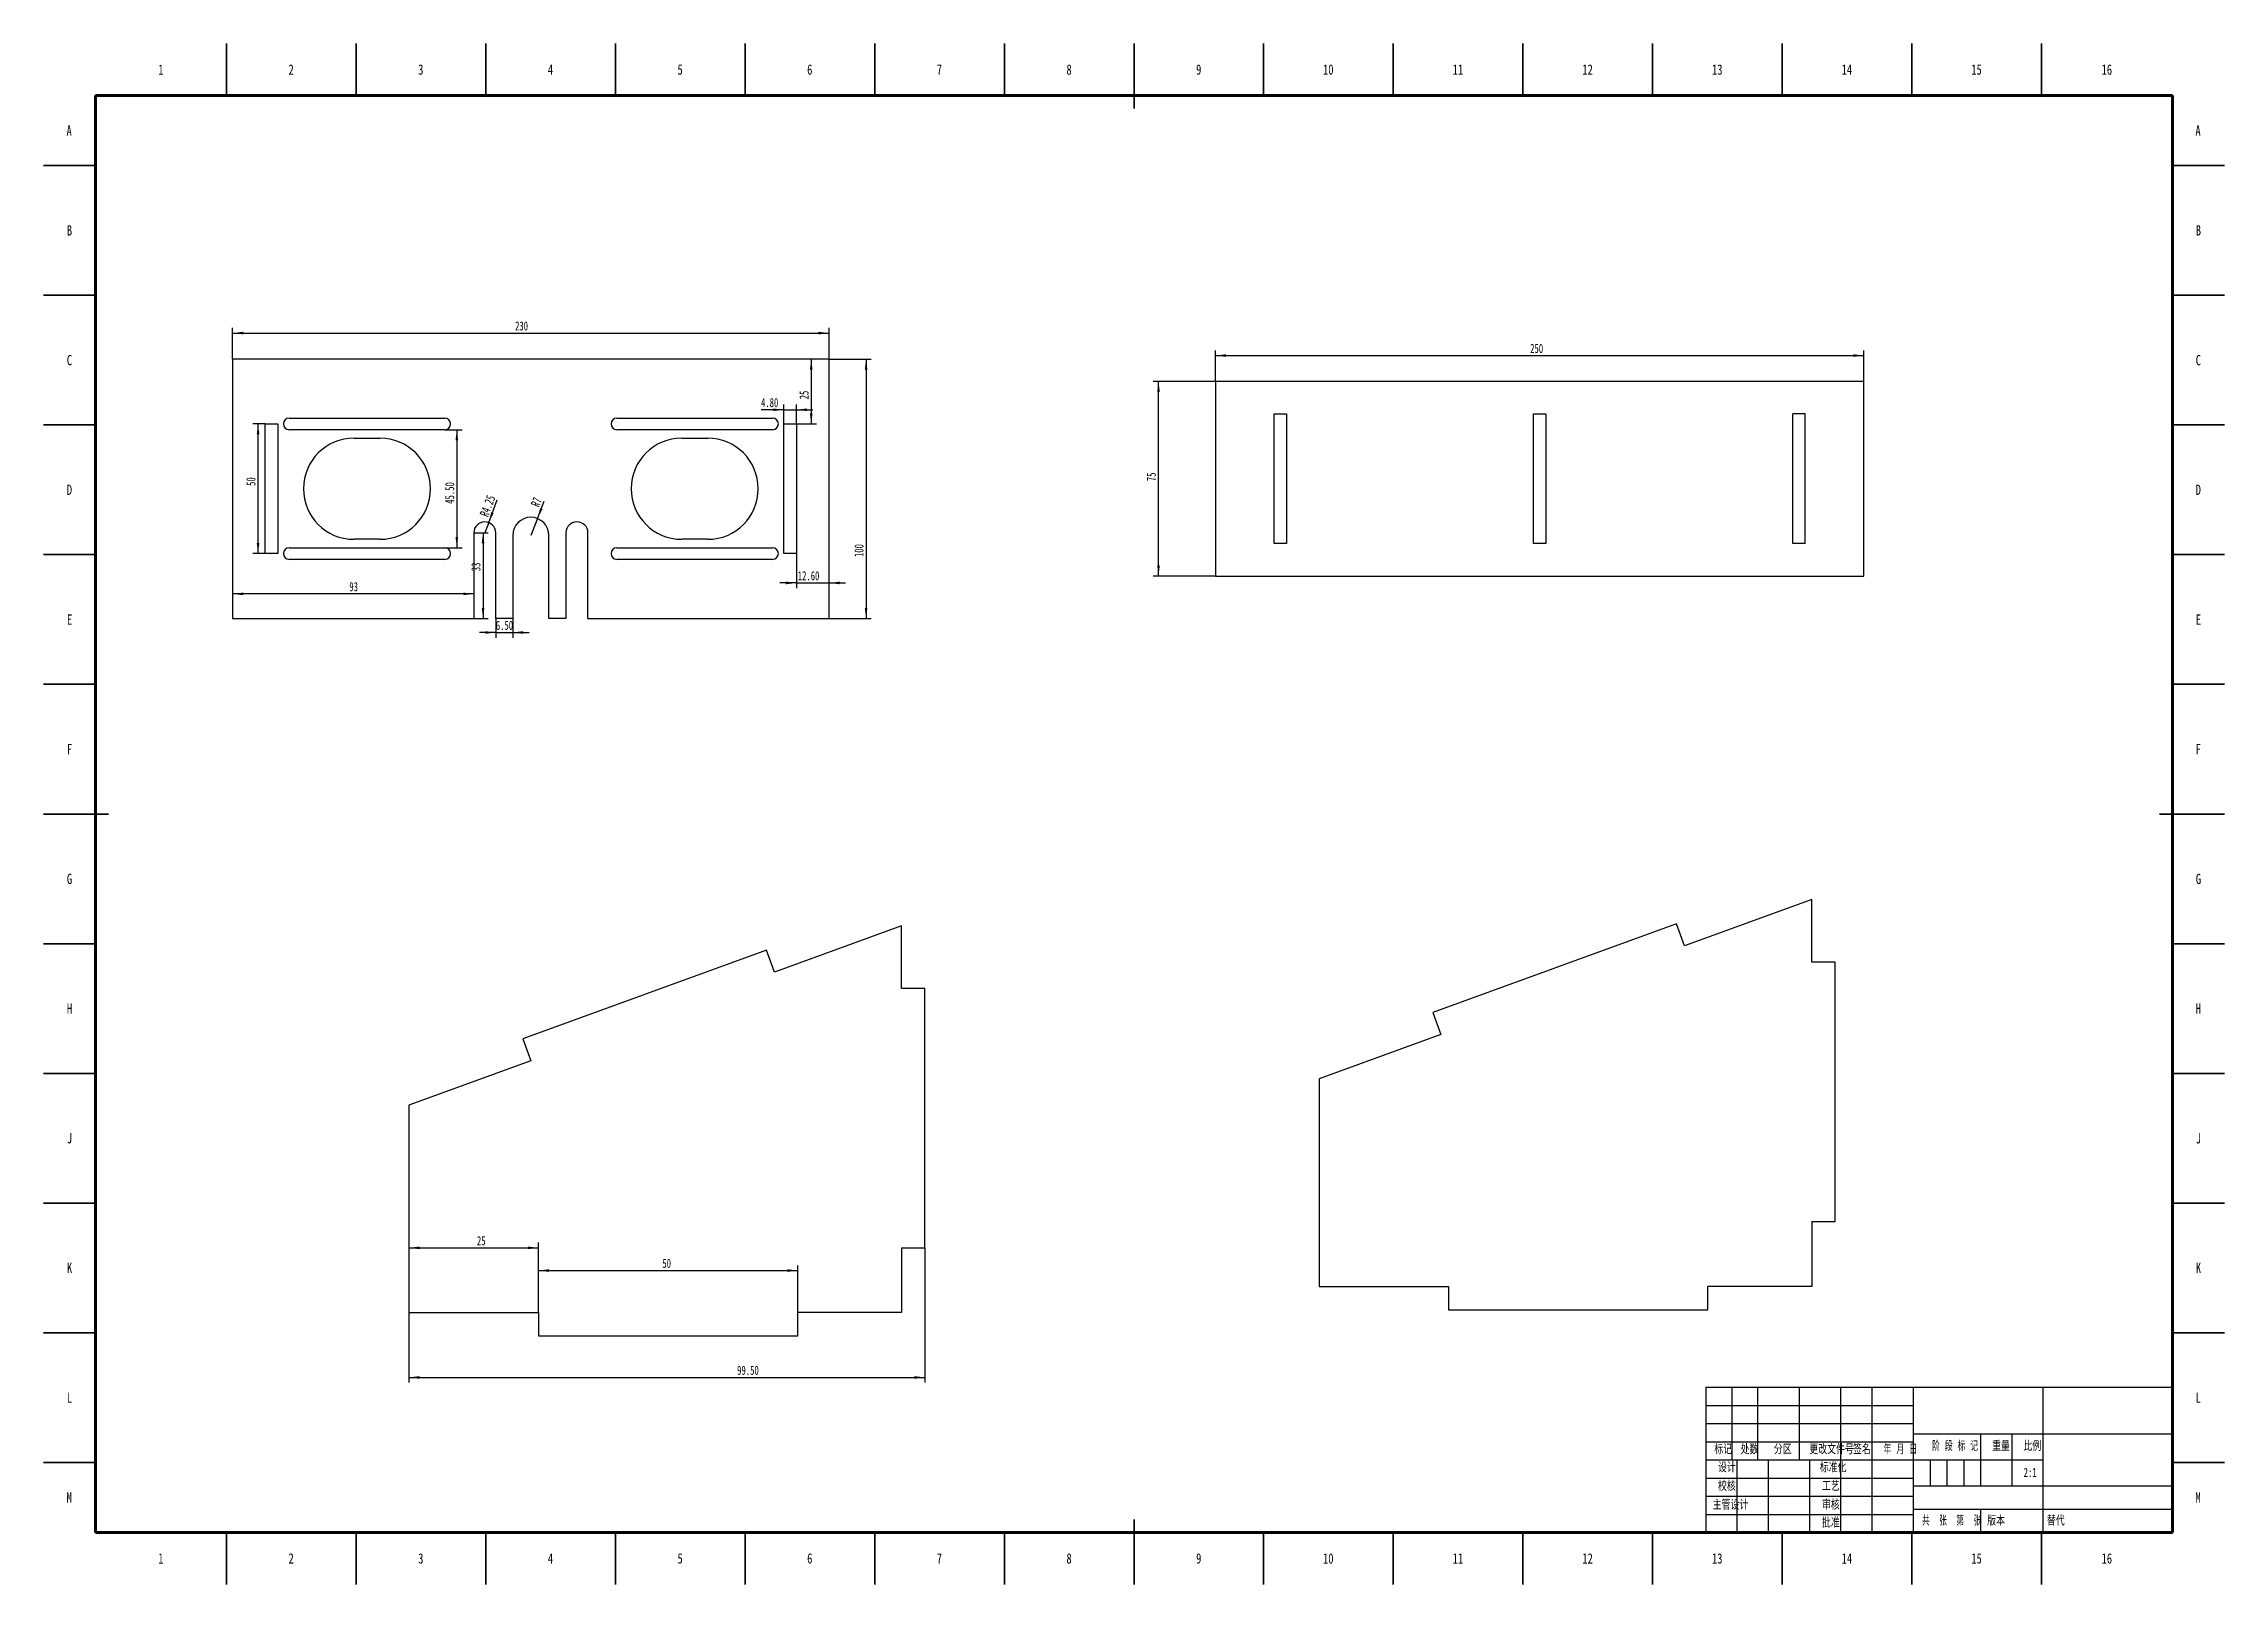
# Model space of a CAD drawing. Header units: millimetres. Extents: x 0 to 841, y 0 to 594.
import ezdxf

# ---------------------------------------------------------------- set-up
doc = ezdxf.new("R2010")
doc.units = ezdxf.units.MM
for name, color, linetype in [('10', 7, 'Continuous'), ('5', 7, 'Continuous'), ('SLD-0', 7, 'Continuous')]:
    doc.layers.add(name, color=color, linetype=linetype)
doc.styles.add('SLDTEXTSTYLE0', font='TXT', dxfattribs={"width": 0.75})
doc.styles.add('SLDTEXTSTYLE1', font='TXT', dxfattribs={"width": 0.7})
doc.styles.add('SLDTEXTSTYLE2', font='TXT', dxfattribs={"width": 0.7, "bigfont": 'bigfont'})
doc.styles.add('SLDTEXTSTYLE3', font='TXT', dxfattribs={"width": 0.6, "bigfont": 'bigfont'})
doc.styles.add('SLDTEXTSTYLE4', font='TXT', dxfattribs={"width": 0.614286, "bigfont": 'bigfont'})
doc.styles.add('SLDTEXTSTYLE5', font='TXT', dxfattribs={"width": 0.62, "bigfont": 'bigfont'})
doc.dimstyles.new('SLDDIMSTYLE0', dxfattribs={"dimtxt": 3.5, "dimasz": 4.08, "dimexe": 0, "dimexo": 0.0625, "dimgap": 0.875, "dimtad": 2, "dimlfac": 0.5, "dimrnd": 1e-09, "dimzin": 4, "dimdsep": 46, "dimtxsty": 'SLDTEXTSTYLE1', "dimsah": 1, "dimcen": 0.09, "dimadec": 0, "dimazin": 1, "dimtfac": 1, "dimtofl": 0, "dimtmove": 0, "dimatfit": 3, "dimfxl": 0, "dimfrac": 2, "dimtolj": 1, "dimtzin": 12, "dimarcsym": 0})
doc.dimstyles.new('SLDDIMSTYLE1', dxfattribs={"dimtxt": 3.5, "dimasz": 4.08, "dimexe": 0, "dimexo": 0.0625, "dimgap": 0.875, "dimtad": 2, "dimlfac": 0.5, "dimrnd": 1e-09, "dimzin": 12, "dimdsep": 46, "dimtxsty": 'SLDTEXTSTYLE1', "dimsah": 1, "dimcen": 0.09, "dimadec": 0, "dimazin": 3, "dimtfac": 1, "dimtofl": 0, "dimtmove": 0, "dimatfit": 3, "dimfxl": 0, "dimfrac": 2, "dimtolj": 1, "dimtzin": 12, "dimarcsym": 0})
doc.dimstyles.new('SLDDIMSTYLE2', dxfattribs={"dimtxt": 3.5, "dimasz": 4.08, "dimexe": 0, "dimexo": 0.0625, "dimgap": 0.875, "dimtad": 2, "dimrnd": 1e-09, "dimzin": 4, "dimdsep": 46, "dimtxsty": 'SLDTEXTSTYLE1', "dimsah": 1, "dimcen": 0.09, "dimadec": 0, "dimazin": 1, "dimtfac": 1, "dimtofl": 0, "dimtmove": 0, "dimatfit": 3, "dimfxl": 0, "dimfrac": 2, "dimtolj": 1, "dimtzin": 12, "dimarcsym": 0})
doc.dimstyles.new('SLDDIMSTYLE3', dxfattribs={"dimtxt": 3.5, "dimasz": 4.08, "dimexe": 0, "dimexo": 0.0625, "dimgap": 0.875, "dimtad": 2, "dimrnd": 1e-09, "dimzin": 12, "dimdsep": 46, "dimtxsty": 'SLDTEXTSTYLE1', "dimsah": 1, "dimcen": 0.09, "dimadec": 0, "dimazin": 3, "dimtfac": 1, "dimtofl": 0, "dimtmove": 0, "dimatfit": 3, "dimfxl": 0, "dimfrac": 2, "dimtolj": 1, "dimtzin": 12, "dimarcsym": 0})
doc.dimstyles.new('SLDDIMSTYLE4', dxfattribs={"dimtxt": 3.5, "dimasz": 4.08, "dimexe": 0, "dimexo": 0.0625, "dimgap": 0.875, "dimtad": 2, "dimrnd": 1e-09, "dimzin": 4, "dimdsep": 46, "dimtxsty": 'SLDTEXTSTYLE1', "dimsah": 1, "dimcen": 0.09, "dimadec": 0, "dimazin": 1, "dimtfac": 1, "dimtmove": 0, "dimatfit": 0, "dimfxl": 0, "dimfrac": 2, "dimtolj": 1, "dimtzin": 12, "dimarcsym": 0})
doc.dimstyles.new('SLDDIMSTYLE5', dxfattribs={"dimtxt": 3.5, "dimasz": 4.08, "dimexe": 0, "dimexo": 0.0625, "dimgap": 0.875, "dimtad": 2, "dimrnd": 1e-09, "dimzin": 12, "dimdsep": 46, "dimtxsty": 'SLDTEXTSTYLE1', "dimsah": 1, "dimcen": 0, "dimadec": 0, "dimazin": 3, "dimtfac": 1, "dimtofl": 0, "dimtmove": 0, "dimatfit": 3, "dimfxl": 0, "dimfrac": 2, "dimtolj": 1, "dimtzin": 12, "dimarcsym": 0})

# ---------------------------------------------------------------- blocks, each defined once
blk = doc.blocks.new('_D')
at = {"layer": '10'}
for p, q in [((339.88, 129.77), (339.88, 77.77)), ((140.88, 104.77), (140.88, 77.77)), ((140.88, 79.77), (339.88, 79.77))]:
    blk.add_line(p, q, dxfattribs=at)
for points in [[(140.88, 79.77), (144.96, 79.26), (144.96, 80.28)], [(339.88, 79.77), (335.8, 80.28), (335.8, 79.26)]]:
    blk.add_solid(points, dxfattribs=at)
at = {"layer": '10', "insert": (267.46, 84.28), "char_height": 3.5, "attachment_point": 1, "style": 'SLDTEXTSTYLE1'}
blk.add_mtext('99.50', dxfattribs=at)
blk = doc.blocks.new('_D_1')
at = {"layer": '10'}
for p, q in [((190.88, 104.77), (190.88, 122.98)), ((190.88, 120.98), (290.88, 120.98)), ((290.88, 104.77), (290.88, 122.98))]:
    blk.add_line(p, q, dxfattribs=at)
for points in [[(190.88, 120.98), (194.96, 120.47), (194.96, 121.49)], [(290.88, 120.98), (286.8, 121.49), (286.8, 120.47)]]:
    blk.add_solid(points, dxfattribs=at)
at = {"layer": '10', "insert": (238.62, 125.49), "char_height": 3.5, "attachment_point": 1, "style": 'SLDTEXTSTYLE1'}
blk.add_mtext('50', dxfattribs=at)
blk = doc.blocks.new('_D_2')
at = {"layer": '10'}
for p, q in [((140.88, 129.74), (190.88, 129.74)), ((190.88, 104.77), (190.88, 131.74))]:
    blk.add_line(p, q, dxfattribs=at)
for points in [[(140.88, 129.74), (144.96, 129.23), (144.96, 130.25)], [(190.88, 129.74), (186.8, 130.25), (186.8, 129.23)]]:
    blk.add_solid(points, dxfattribs=at)
at = {"layer": '10', "insert": (167.1, 134.25), "char_height": 3.5, "attachment_point": 1, "style": 'SLDTEXTSTYLE1'}
blk.add_mtext('25', dxfattribs=at)
blk = doc.blocks.new('_D_3')
at = {"layer": '10'}
for p, q in [((154.7, 445.15), (161.35, 445.15)), ((159.35, 445.15), (159.35, 399.65)), ((154.7, 399.65), (161.35, 399.65))]:
    blk.add_line(p, q, dxfattribs=at)
for points in [[(159.35, 445.15), (158.85, 441.07), (159.86, 441.07)], [(159.35, 399.65), (159.86, 403.73), (158.85, 403.73)]]:
    blk.add_solid(points, dxfattribs=at)
at = {"layer": '10', "insert": (154.84, 416.59), "char_height": 3.5, "attachment_point": 1, "rotation": 90, "style": 'SLDTEXTSTYLE1'}
blk.add_mtext('45.50', dxfattribs=at)
blk = doc.blocks.new('_D_4')
at = {"layer": '10'}
for p, q in [((72.9, 472.4), (72.9, 484.4)), ((72.9, 482.4), (302.9, 482.4)), ((302.9, 472.4), (302.9, 484.4))]:
    blk.add_line(p, q, dxfattribs=at)
for points in [[(72.9, 482.4), (76.98, 481.89), (76.98, 482.91)], [(302.9, 482.4), (298.82, 482.91), (298.82, 481.89)]]:
    blk.add_solid(points, dxfattribs=at)
at = {"layer": '10', "insert": (181.81, 486.91), "char_height": 3.5, "attachment_point": 1, "style": 'SLDTEXTSTYLE1'}
blk.add_mtext('230', dxfattribs=at)
blk = doc.blocks.new('_D_5')
at = {"layer": '10'}
for p, q in [((302.9, 472.4), (319.18, 472.4)), ((317.18, 472.4), (317.18, 372.4)), ((302.9, 372.4), (319.18, 372.4))]:
    blk.add_line(p, q, dxfattribs=at)
for points in [[(317.18, 472.4), (316.67, 468.32), (317.69, 468.32)], [(317.18, 372.4), (317.69, 376.48), (316.67, 376.48)]]:
    blk.add_solid(points, dxfattribs=at)
at = {"layer": '10', "insert": (312.67, 396.06), "char_height": 3.5, "attachment_point": 1, "rotation": 90, "style": 'SLDTEXTSTYLE1'}
blk.add_mtext('100', dxfattribs=at)
blk = doc.blocks.new('_D_6')
at = {"layer": '10'}
for p, q in [((290.3, 397.4), (290.3, 384.08)), ((290.3, 386.08), (283.95, 386.08)), ((290.3, 386.08), (302.9, 386.08)), ((302.9, 386.08), (309.25, 386.08))]:
    blk.add_line(p, q, dxfattribs=at)
for points in [[(290.3, 386.08), (286.22, 386.59), (286.22, 385.57)], [(302.9, 386.08), (306.98, 385.57), (306.98, 386.59)]]:
    blk.add_solid(points, dxfattribs=at)
at = {"layer": '10', "insert": (290.83, 390.59), "char_height": 3.5, "attachment_point": 1, "style": 'SLDTEXTSTYLE1'}
blk.add_mtext('12.60', dxfattribs=at)
blk = doc.blocks.new('_D_7')
at = {"layer": '10'}
for p, q in [((296.03, 472.4), (296.03, 447.4)), ((290.3, 447.4), (298.03, 447.4))]:
    blk.add_line(p, q, dxfattribs=at)
for points in [[(296.03, 472.4), (295.52, 468.32), (296.53, 468.32)], [(296.03, 447.4), (296.53, 451.48), (295.52, 451.48)]]:
    blk.add_solid(points, dxfattribs=at)
at = {"layer": '10', "insert": (291.51, 456.87), "char_height": 3.5, "attachment_point": 1, "rotation": 90, "style": 'SLDTEXTSTYLE1'}
blk.add_mtext('25', dxfattribs=at)
blk = doc.blocks.new('_D_8')
at = {"layer": '10'}
for q in [(174.94, 418.13), (170.15, 405.4)]:
    blk.add_line((171.64, 409.38), q, dxfattribs=at)
blk.add_solid([(171.64, 409.38), (173.56, 413.02), (172.6, 413.38)], dxfattribs=at)
at = {"layer": '10', "insert": (168.06, 412.52), "char_height": 3.5, "attachment_point": 1, "rotation": 69.39248, "style": 'SLDTEXTSTYLE1'}
blk.add_mtext('R4.25', dxfattribs=at)
blk = doc.blocks.new('_D_9')
at = {"layer": '10'}
for q in [(193.05, 417.57), (187.9, 404.4)]:
    blk.add_line((190.45, 410.92), q, dxfattribs=at)
blk.add_solid([(190.45, 410.92), (192.41, 414.53), (191.46, 414.9)], dxfattribs=at)
at = {"layer": '10', "insert": (187.76, 416.35), "char_height": 3.5, "attachment_point": 1, "rotation": 68.64067, "style": 'SLDTEXTSTYLE1'}
blk.add_mtext('R7', dxfattribs=at)
blk = doc.blocks.new('_D_10')
at = {"layer": '10'}
blk.add_line((165.9, 381.86), (72.9, 381.86), dxfattribs=at)
for points in [[(72.9, 381.86), (76.98, 381.36), (76.98, 382.37)], [(165.9, 381.86), (161.82, 382.37), (161.82, 381.36)]]:
    blk.add_solid(points, dxfattribs=at)
at = {"layer": '10', "insert": (117.91, 386.38), "char_height": 3.5, "attachment_point": 1, "style": 'SLDTEXTSTYLE1'}
blk.add_mtext('93', dxfattribs=at)
blk = doc.blocks.new('_D_11')
at = {"layer": '10'}
for p, q in [((174.4, 372.4), (174.4, 364.97)), ((180.9, 372.4), (180.9, 364.97)), ((174.4, 366.97), (168.05, 366.97)), ((174.4, 366.97), (180.9, 366.97)), ((180.9, 366.97), (187.25, 366.97))]:
    blk.add_line(p, q, dxfattribs=at)
for points in [[(174.4, 366.97), (170.32, 367.48), (170.32, 366.47)], [(180.9, 366.97), (184.98, 366.47), (184.98, 367.48)]]:
    blk.add_solid(points, dxfattribs=at)
at = {"layer": '10', "insert": (174.38, 371.49), "char_height": 3.5, "attachment_point": 1, "style": 'SLDTEXTSTYLE1'}
blk.add_mtext('6.50', dxfattribs=at)
blk = doc.blocks.new('_D_12')
at = {"layer": '10'}
for p, q in [((285.5, 447.4), (285.5, 454.84)), ((290.3, 447.4), (290.3, 454.84)), ((285.5, 452.84), (276.66, 452.84)), ((285.5, 452.84), (290.3, 452.84)), ((290.3, 452.84), (296.65, 452.84))]:
    blk.add_line(p, q, dxfattribs=at)
for points in [[(285.5, 452.84), (281.42, 453.35), (281.42, 452.33)], [(290.3, 452.84), (294.38, 452.33), (294.38, 453.35)]]:
    blk.add_solid(points, dxfattribs=at)
at = {"layer": '10', "insert": (276.66, 457.35), "char_height": 3.5, "attachment_point": 1, "style": 'SLDTEXTSTYLE1'}
blk.add_mtext('4.80', dxfattribs=at)
blk = doc.blocks.new('_D_13')
at = {"layer": '10'}
for p, q in [((85.5, 447.4), (80.7, 447.4)), ((82.7, 397.4), (82.7, 447.4)), ((85.5, 397.4), (80.7, 397.4))]:
    blk.add_line(p, q, dxfattribs=at)
for points in [[(82.7, 447.4), (82.19, 443.32), (83.21, 443.32)], [(82.7, 397.4), (83.21, 401.48), (82.19, 401.48)]]:
    blk.add_solid(points, dxfattribs=at)
at = {"layer": '10', "insert": (78.19, 423.48), "char_height": 3.5, "attachment_point": 1, "rotation": 90, "style": 'SLDTEXTSTYLE1'}
blk.add_mtext('50', dxfattribs=at)
blk = doc.blocks.new('_D_14')
at = {"layer": '10'}
for p, q in [((165.9, 405.4), (171.46, 405.4)), ((169.46, 405.4), (169.46, 372.4)), ((165.9, 372.4), (171.46, 372.4))]:
    blk.add_line(p, q, dxfattribs=at)
for points in [[(169.46, 405.4), (168.95, 401.32), (169.97, 401.32)], [(169.46, 372.4), (169.97, 376.48), (168.95, 376.48)]]:
    blk.add_solid(points, dxfattribs=at)
at = {"layer": '10', "insert": (164.95, 390.61), "char_height": 3.5, "attachment_point": 1, "rotation": 90, "style": 'SLDTEXTSTYLE1'}
blk.add_mtext('33', dxfattribs=at)
blk = doc.blocks.new('_D_15')
at = {"layer": '10'}
for p, q in [((451.95, 463.74), (451.95, 475.74)), ((451.95, 473.74), (701.95, 473.74)), ((701.95, 463.74), (701.95, 475.74))]:
    blk.add_line(p, q, dxfattribs=at)
for points in [[(451.95, 473.74), (456.03, 473.23), (456.03, 474.25)], [(701.95, 473.74), (697.87, 474.25), (697.87, 473.23)]]:
    blk.add_solid(points, dxfattribs=at)
at = {"layer": '10', "insert": (573.28, 478.25), "char_height": 3.5, "attachment_point": 1, "style": 'SLDTEXTSTYLE1'}
blk.add_mtext('250', dxfattribs=at)
blk = doc.blocks.new('_D_16')
at = {"layer": '10'}
for p, q in [((451.95, 463.74), (427.95, 463.74)), ((429.95, 388.74), (429.95, 463.74)), ((451.95, 388.74), (427.95, 388.74))]:
    blk.add_line(p, q, dxfattribs=at)
for points in [[(429.95, 463.74), (429.44, 459.66), (430.46, 459.66)], [(429.95, 388.74), (430.46, 392.82), (429.44, 392.82)]]:
    blk.add_solid(points, dxfattribs=at)
at = {"layer": '10', "insert": (425.44, 425.31), "char_height": 3.5, "attachment_point": 1, "rotation": 90, "style": 'SLDTEXTSTYLE1'}
blk.add_mtext('75', dxfattribs=at)

msp = doc.modelspace()

# ---------------------------------------------------------------- linework, layer by layer
at = {"color": 7, "linetype": 'Continuous', "lineweight": 35}
for p, q in [((70.5, 574), (70.5, 594)), ((120.5, 574), (120.5, 594)), ((170.5, 574), (170.5, 594)), ((220.5, 574), (220.5, 594)), ((270.5, 574), (270.5, 594)), ((320.5, 574), (320.5, 594)), ((370.5, 574), (370.5, 594)), ((420.5, 594), (420.5, 569)), ((420.5, 574), (420.5, 594)), ((470.5, 574), (470.5, 594)), ((520.5, 574), (520.5, 594)), ((570.5, 574), (570.5, 594)), ((620.5, 574), (620.5, 594)), ((670.5, 574), (670.5, 594)), ((720.5, 574), (720.5, 594)), ((770.5, 574), (770.5, 594)), ((20, 547), (0, 547)), ((821, 547), (841, 547)), ((20, 497), (0, 497)), ((821, 497), (841, 497)), ((20, 447), (0, 447)), ((821, 447), (841, 447)), ((20, 397), (0, 397)), ((821, 397), (841, 397)), ((20, 347), (0, 347)), ((821, 347), (841, 347)), ((0, 297), (25, 297)), ((20, 297), (0, 297)), ((841, 297), (816, 297)), ((821, 297), (841, 297)), ((20, 247), (0, 247)), ((821, 247), (841, 247)), ((20, 197), (0, 197)), ((821, 197), (841, 197)), ((20, 147), (0, 147)), ((821, 147), (841, 147)), ((20, 97), (0, 97)), ((821, 97), (841, 97)), ((20, 47), (0, 47)), ((821, 47), (841, 47)), ((70.5, 20), (70.5, 0)), ((120.5, 20), (120.5, 0)), ((170.5, 20), (170.5, 0)), ((220.5, 20), (220.5, 0)), ((270.5, 20), (270.5, 0)), ((320.5, 20), (320.5, 0)), ((370.5, 20), (370.5, 0)), ((420.5, 0), (420.5, 25)), ((420.5, 20), (420.5, 0)), ((470.5, 20), (470.5, 0)), ((520.5, 20), (520.5, 0)), ((570.5, 20), (570.5, 0)), ((620.5, 20), (620.5, 0)), ((670.5, 20), (670.5, 0)), ((720.5, 20), (720.5, 0)), ((770.5, 20), (770.5, 0))]:
    msp.add_line(p, q, dxfattribs=at)
at = {"color": 7, "linetype": 'Continuous', "lineweight": 70}
for p, q in [((20, 20), (20, 574)), ((20, 574), (821, 574)), ((821, 574), (821, 20)), ((821, 20), (20, 20))]:
    msp.add_line(p, q, dxfattribs=at)
at = {"color": 7, "linetype": 'Continuous', "lineweight": 25}
for p, q in [((72.898, 472.4), (72.898, 372.4)), ((302.898, 472.4), (72.898, 472.4)), ((302.898, 372.4), (302.898, 472.4)), ((451.948, 463.738), (451.948, 388.738)), ((701.948, 463.738), (451.948, 463.738)), ((701.948, 388.738), (701.948, 463.738)), ((85.498, 447.4), (90.298, 447.4)), ((85.498, 397.4), (85.498, 447.4)), ((90.298, 447.4), (90.298, 397.4)), ((94.698, 449.65), (154.698, 449.65)), ((221.098, 449.65), (281.098, 449.65)), ((285.498, 447.4), (290.298, 447.4)), ((285.498, 397.4), (285.498, 447.4)), ((290.298, 447.4), (290.298, 397.4)), ((474.548, 451.238), (479.348, 451.238)), ((474.548, 401.238), (474.548, 451.238)), ((479.348, 451.238), (479.348, 401.238)), ((574.548, 451.238), (579.348, 451.238)), ((574.548, 401.238), (574.548, 451.238)), ((579.348, 451.238), (579.348, 401.238)), ((679.348, 451.238), (674.548, 451.238)), ((674.548, 401.238), (674.548, 451.238)), ((679.348, 401.238), (679.348, 451.238)), ((154.698, 445.15), (94.698, 445.15)), ((119.698, 441.9), (129.698, 441.9)), ((281.098, 445.15), (221.098, 445.15)), ((246.098, 441.9), (256.098, 441.9)), ((165.898, 405.4), (165.898, 372.4)), ((174.398, 372.4), (174.398, 405.4)), ((180.898, 404.4), (180.898, 372.4)), ((194.898, 372.4), (194.898, 404.4)), ((201.398, 405.4), (201.398, 372.4)), ((209.898, 372.4), (209.898, 405.4)), ((90.298, 397.4), (85.498, 397.4)), ((94.698, 399.65), (154.698, 399.65)), ((129.698, 402.9), (119.698, 402.9)), ((221.098, 399.65), (281.098, 399.65)), ((256.098, 402.9), (246.098, 402.9)), ((290.298, 397.4), (285.498, 397.4)), ((479.348, 401.238), (474.548, 401.238)), ((579.348, 401.238), (574.548, 401.238)), ((679.348, 401.238), (674.548, 401.238)), ((154.698, 395.15), (94.698, 395.15)), ((281.098, 395.15), (221.098, 395.15)), ((451.948, 388.738), (701.948, 388.738)), ((72.898, 372.4), (165.898, 372.4)), ((180.898, 372.4), (174.398, 372.4)), ((201.398, 372.4), (194.898, 372.4)), ((209.898, 372.4), (302.898, 372.4)), ((681.848, 264.008), (632.802, 246.157)), ((681.848, 239.854), (681.848, 264.008)), ((330.883, 253.927), (281.836, 236.075)), ((330.883, 229.772), (330.883, 253.927)), ((629.724, 254.614), (535.755, 220.412)), ((632.802, 246.157), (629.724, 254.614)), ((278.758, 244.533), (184.789, 210.331)), ((281.836, 236.075), (278.758, 244.533)), ((690.848, 239.854), (681.848, 239.854)), ((690.848, 139.854), (690.848, 239.854)), ((339.883, 229.772), (330.883, 229.772)), ((339.883, 129.772), (339.883, 229.772)), ((535.755, 220.412), (538.833, 211.955)), ((184.789, 210.331), (187.867, 201.873)), ((538.833, 211.955), (491.848, 194.854)), ((187.867, 201.873), (140.883, 184.772)), ((491.848, 194.854), (491.848, 114.854)), ((140.883, 184.772), (140.883, 104.772)), ((681.848, 139.854), (690.848, 139.854)), ((681.848, 139.854), (681.848, 114.854)), ((330.883, 129.772), (339.883, 129.772)), ((330.883, 129.772), (330.883, 104.772)), ((491.848, 114.854), (541.848, 114.854)), ((541.848, 114.854), (541.848, 105.854)), ((641.848, 105.854), (641.848, 114.854)), ((681.848, 114.854), (641.848, 114.854)), ((140.883, 104.772), (190.883, 104.772)), ((190.883, 104.772), (190.883, 95.772)), ((290.883, 95.772), (290.883, 104.772)), ((330.883, 104.772), (290.883, 104.772)), ((541.848, 105.854), (641.848, 105.854)), ((190.883, 95.772), (290.883, 95.772))]:
    msp.add_line(p, q, dxfattribs=at)
for centre, radius, start, end in [((94.698, 447.4), 2.25, 90, 270), ((154.698, 447.4), 2.25, 270, 90), ((221.098, 447.4), 2.25, 90, 270), ((281.098, 447.4), 2.25, 270, 90), ((119.698, 422.4), 19.5, 90, 270), ((129.698, 422.4), 19.5, 270, 90), ((246.098, 422.4), 19.5, 90, 270), ((256.098, 422.4), 19.5, 270, 90), ((170.148, 405.4), 4.25, 0, 180), ((187.898, 404.4), 7, 0, 180), ((205.648, 405.4), 4.25, 0, 180), ((94.698, 397.4), 2.25, 90, 270), ((154.698, 397.4), 2.25, 270, 90), ((221.098, 397.4), 2.25, 90, 270), ((281.098, 397.4), 2.25, 270, 90)]:
    msp.add_arc(centre, radius, start, end, dxfattribs=at)
at = {"layer": '10', "color": 7, "lineweight": 25}
for p, q in [((651, 76), (651, 48)), ((661, 76), (661, 48)), ((677, 76), (677, 48)), ((693, 76), (693, 20)), ((705, 76), (705, 20)), ((721, 76), (721, 20)), ((771, 76), (771, 48)), ((641, 55), (721, 55)), ((721, 58), (821, 58)), ((746.986, 58), (746.986, 38)), ((759, 58), (759, 38)), ((641, 48), (771, 48)), ((653, 48), (653, 20)), ((665, 48), (665, 20)), ((681, 48), (681, 20)), ((771, 48), (771, 20)), ((641, 41), (721, 41)), ((641, 34), (721, 34)), ((721, 38), (821, 38)), ((641, 27), (721, 27)), ((721, 29), (821, 29))]:
    msp.add_line(p, q, dxfattribs=at)
at = {"layer": '10', "color": 7}
for p, q in [((641, 69), (721, 69)), ((641, 62), (721, 62))]:
    msp.add_line(p, q, dxfattribs=at)
at = {"layer": '5', "color": 7, "lineweight": 25}
for q in [(821, 76), (641, 20)]:
    msp.add_line((641, 76), q, dxfattribs=at)
at = {"layer": 'SLD-0'}
for p, q in [((727.5, 48), (727.5, 38)), ((734, 48), (734, 38)), ((740.5, 48), (740.5, 38))]:
    msp.add_line(p, q, dxfattribs=at)
at = {"layer": 'SLD-0', "lineweight": 25}
msp.add_line((746.986, 29), (746.986, 20), dxfattribs=at)

# ---------------------------------------------------------------- texts
at = {"color": 7, "linetype": 'Continuous', "lineweight": 0, "attachment_point": 2, "style": 'SLDTEXTSTYLE0'}
for s, insert, char_height in [('1', (45.21, 585.986), 3.969), ('2', (95.46, 585.986), 3.969), ('3', (145.46, 585.986), 3.969), ('4', (195.46, 585.986), 3.969), ('5', (245.46, 585.986), 3.969), ('6', (295.46, 585.986), 3.969), ('7', (345.46, 585.986), 3.969), ('8', (395.46, 585.986), 3.969), ('9', (445.46, 585.986), 3.969), ('10', (495.42, 585.986), 3.9687), ('11', (545.42, 585.986), 3.9687), ('12', (595.42, 585.986), 3.9687), ('13', (645.42, 585.986), 3.9687), ('14', (695.42, 585.986), 3.9687), ('15', (745.42, 585.986), 3.9687), ('16', (795.67, 585.986), 3.9687), ('A', (9.84, 562.458), 3.969), ('A', (830.84, 562.458), 3.969), ('B', (9.971, 523.986), 3.969), ('B', (830.971, 523.986), 3.969), ('C', (9.959, 473.958), 3.969), ('C', (830.959, 473.958), 3.969), ('D', (9.953, 423.986), 3.969), ('D', (830.953, 423.986), 3.969), ('E', (10.008, 373.958), 3.969), ('E', (831.008, 373.958), 3.969), ('F', (9.958, 323.986), 3.969), ('F', (830.958, 323.986), 3.969), ('G', (9.987, 273.958), 3.969), ('G', (830.987, 273.958), 3.969), ('H', (9.99, 223.986), 3.969), ('H', (830.99, 223.986), 3.969), ('J', (9.965, 173.958), 3.969), ('J', (830.965, 173.958), 3.969), ('K', (9.989, 123.986), 3.969), ('K', (830.989, 123.986), 3.969), ('L', (9.955, 73.958), 3.969), ('L', (830.955, 73.958), 3.969), ('M', (9.862, 35.458), 3.969), ('M', (830.862, 35.458), 3.969), ('1', (45.21, 11.986), 3.969), ('2', (95.46, 11.986), 3.969), ('3', (145.46, 11.986), 3.969), ('4', (195.46, 11.986), 3.969), ('5', (245.46, 11.986), 3.969), ('6', (295.46, 11.986), 3.969), ('7', (345.46, 11.986), 3.969), ('8', (395.46, 11.986), 3.969), ('9', (445.46, 11.986), 3.969), ('10', (495.42, 11.986), 3.9687), ('11', (545.42, 11.986), 3.9687), ('12', (595.42, 11.986), 3.9687), ('13', (645.42, 11.986), 3.9687), ('14', (695.42, 11.986), 3.9687), ('15', (745.42, 11.986), 3.9687), ('16', (795.67, 11.986), 3.9687)]:
    msp.add_mtext(s, dxfattribs=dict(at, insert=insert, char_height=char_height))
at = {"layer": '10', "char_height": 3.5, "attachment_point": 2}
for s, insert, style in [('标记', (647.711, 53.717), 'SLDTEXTSTYLE2'), ('处数', (657.886, 53.717), 'SLDTEXTSTYLE2'), ('分区', (670.683, 53.717), 'SLDTEXTSTYLE2'), ('更改文件号', (689.529, 53.717), 'SLDTEXTSTYLE2'), ('签名', (701.187, 53.717), 'SLDTEXTSTYLE2'), ('年 月 日', (716.041, 53.717), 'SLDTEXTSTYLE5'), ('阶 段 标 记', (737.125, 54.994), 'SLDTEXTSTYLE4'), ('重量', (754.85, 54.994), 'SLDTEXTSTYLE2'), ('比例', (766.942, 54.994), 'SLDTEXTSTYLE2'), ('设计', (649.15, 46.734), 'SLDTEXTSTYLE2'), ('标准化', (690.121, 46.734), 'SLDTEXTSTYLE2'), ('2:1', (766.084, 44.905), 'SLDTEXTSTYLE1'), ('校核', (649.149, 39.556), 'SLDTEXTSTYLE2'), ('工艺', (689.235, 39.599), 'SLDTEXTSTYLE2'), ('主管设计', (650.531, 32.33), 'SLDTEXTSTYLE2'), ('批准', (689.217, 25.441), 'SLDTEXTSTYLE2'), ('审核', (689.234, 32.33), 'SLDTEXTSTYLE2'), ('共  张', (729.178, 26.201), 'SLDTEXTSTYLE3'), ('第  张', (742.442, 26.201), 'SLDTEXTSTYLE3'), ('版本', (752.961, 26.201), 'SLDTEXTSTYLE2')]:
    msp.add_mtext(s, dxfattribs=dict(at, insert=insert, style=style))
at = {"layer": 'SLD-0', "insert": (772.561, 26.201), "char_height": 3.5, "attachment_point": 1, "style": 'SLDTEXTSTYLE2'}
msp.add_mtext('替代', dxfattribs=at)

# ---------------------------------------------------------------- dimensions: what is measured, and where the dimension line sits
at = {"layer": '10'}
for base, p1, p2, dimstyle, picture, middle in [((302.898, 482.4), (72.898, 472.4), (302.898, 472.4), 'SLDDIMSTYLE3', '_D_4', (184.118, 482.4)), ((701.948, 473.738), (451.948, 463.738), (701.948, 463.738), 'SLDDIMSTYLE3', '_D_15', (575.587, 473.738)), ((290.298, 452.84), (285.498, 447.4), (290.298, 447.4), 'SLDDIMSTYLE4', '_D_12', (279.724, 452.84)), ((302.898, 386.08), (290.298, 397.4), (302.898, 372.4), 'SLDDIMSTYLE4', '_D_6', (294.661, 386.08)), ((72.898, 381.864), (165.898, 372.4), (72.898, 372.4), 'SLDDIMSTYLE3', '_D_10', (119.44, 381.864)), ((180.898, 366.974), (174.398, 372.4), (180.898, 372.4), 'SLDDIMSTYLE4', '_D_11', (177.444, 366.974)), ((190.883, 129.737), (140.883, 104.772), (190.883, 104.772), 'SLDDIMSTYLE1', '_D_2', (168.637, 129.737)), ((339.883, 79.772), (140.883, 104.772), (339.883, 129.772), 'SLDDIMSTYLE0', '_D', (271.298, 79.772)), ((290.883, 120.979), (190.883, 104.772), (290.883, 104.772), 'SLDDIMSTYLE1', '_D_1', (240.159, 120.979))]:
    dim = msp.add_linear_dim(base=base, p1=p1, p2=p2, dimstyle=dimstyle, dxfattribs=at)
    dim.commit()
    dim.dimension.update_dxf_attribs({"geometry": picture, "text_midpoint": middle, "dimtype": 160})
for base, p1, p2, dimstyle, picture, middle in [((296.025, 447.4), (302.898, 472.4), (290.298, 447.4), 'SLDDIMSTYLE3', '_D_7', (296.025, 458.41)), ((317.178, 372.4), (302.898, 472.4), (302.898, 372.4), 'SLDDIMSTYLE3', '_D_5', (317.178, 398.363)), ((429.948, 463.738), (451.948, 388.738), (451.948, 463.738), 'SLDDIMSTYLE3', '_D_16', (429.948, 426.848)), ((82.697, 447.4), (85.498, 397.4), (85.498, 447.4), 'SLDDIMSTYLE3', '_D_13', (82.697, 425.018)), ((159.354, 399.65), (154.698, 445.15), (154.698, 399.65), 'SLDDIMSTYLE2', '_D_3', (159.354, 420.424)), ((169.46, 372.4), (165.898, 405.4), (165.898, 372.4), 'SLDDIMSTYLE3', '_D_14', (169.46, 392.151))]:
    dim = msp.add_linear_dim(base=base, p1=p1, p2=p2, angle=90, dimstyle=dimstyle, dxfattribs=at)
    dim.commit()
    dim.dimension.update_dxf_attribs({"geometry": picture, "text_midpoint": middle, "dimtype": 160})
for center, mpoint, picture, middle in [((170.148, 405.4), (171.644, 409.378), '_D_8', (173.666, 414.756)), ((187.898, 404.4), (190.447, 410.919), '_D_9', (192.556, 416.311))]:
    dim = msp.add_radius_dim(center=center, mpoint=mpoint, dimstyle='SLDDIMSTYLE5', dxfattribs=at)
    dim.commit()
    dim.dimension.update_dxf_attribs({"geometry": picture, "text_midpoint": middle, "dimtype": 164})

doc.saveas('drawing.dxf')
